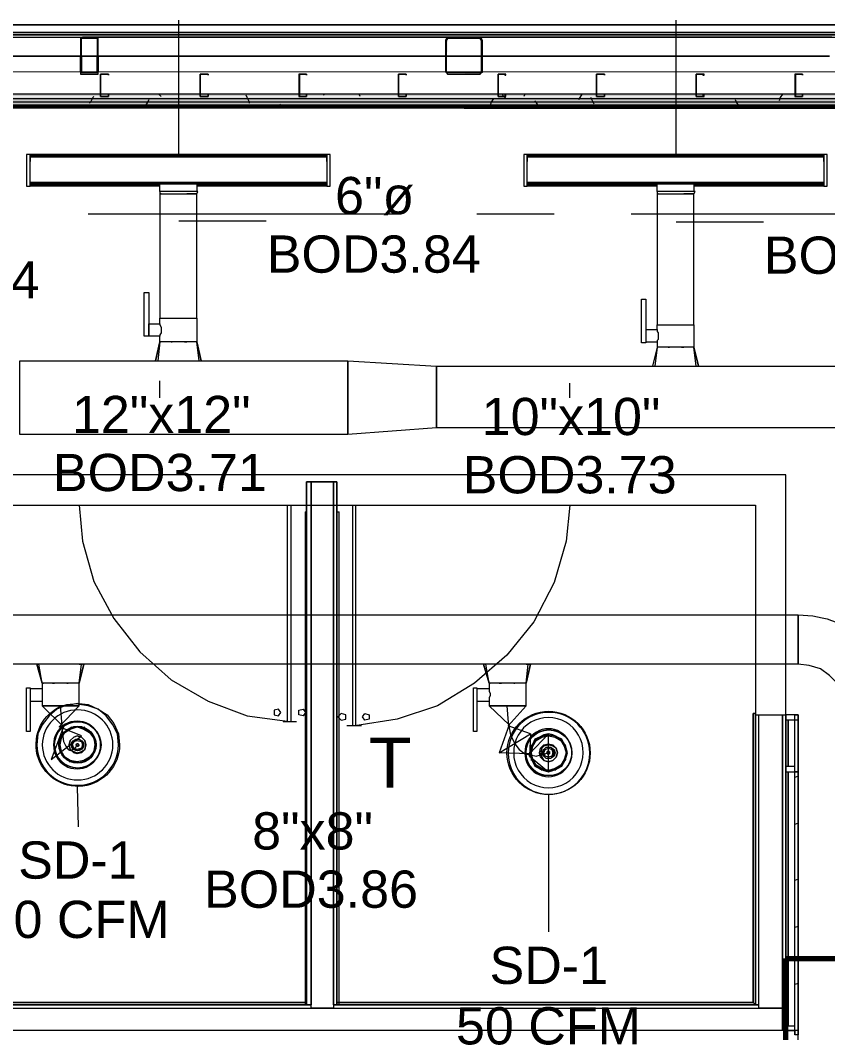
# Model space of a CAD drawing. Header units: metres. Extents: x 39 to 278, y -7 to 151.
# Drawn here: x 98.054 to 101.36, y 44.966 to 49.11 of the extents above; entities that cross this region are included whole.
import ezdxf

# ---------------------------------------------------------------- set-up
doc = ezdxf.new("R2010")
doc.units = ezdxf.units.M
doc.layers.add('HVAC - Ductos', color=5, linetype='Continuous', lineweight=50)
doc.layers.add('PDF_Geometry', color=7, linetype='Continuous', true_color=0xaaaaaa)
doc.layers.add('PDF_Solid Fills', color=7, linetype='Continuous', true_color=0xffffff)
doc.layers.add('PDF_Text', color=7, linetype='Continuous')
doc.styles.add('PDF Helvetica', font='')
doc.styles.get('PDF Helvetica').set_extended_font_data('Helvetica')

msp = doc.modelspace()

# ---------------------------------------------------------------- hatches: boundary and pattern name
at = {"layer": 'PDF_Solid Fills', "lineweight": 0, "transparency": 33554559}
h = msp.add_hatch(color=256, dxfattribs=at)
h.paths.add_polyline_path([(98.3688, 49.041), (98.3734, 49.0364), (98.3734, 49.041)])
h.paths.add_polyline_path([(98.3047, 49.0318), (98.3001, 49.0318), (98.3001, 48.8897), (98.3734, 48.8897), (98.3734, 49.0318), (98.3688, 49.0318), (98.3688, 48.8943), (98.3047, 48.8943)])
h.paths.add_polyline_path([(98.3047, 49.0364), (98.3047, 49.041), (98.3001, 49.041)])
h.paths.add_polyline_path([(98.3642, 49.0364), (98.3642, 49.041), (98.3092, 49.041)])
h = msp.add_hatch(color=256, dxfattribs=at)
h.paths.add_polyline_path([(99.8034, 48.8943), (99.9364, 48.8897), (99.9364, 48.8943)])
h.paths.add_polyline_path([(99.7989, 48.8989), (99.8034, 48.8943), (99.8034, 48.8989)])
h.paths.add_polyline_path([(99.941, 48.8989), (99.9364, 48.8989), (99.941, 48.8943)])
h.paths.add_polyline_path([(99.7943, 48.8989), (99.7989, 48.9035), (99.8034, 49.0364), (99.9364, 49.0364), (99.941, 49.0318), (99.941, 48.8989), (99.9455, 49.0364), (99.941, 49.041), (99.7989, 49.041), (99.7943, 49.0318)])
for points in [[(45.1878, 48.7981), (105.8441, 48.7981), (106.0827, 48.7935), (106.0827, 48.8073), (80.9245, 48.8118), (45.1878, 48.8118)], [(105.8441, 48.7797), (106.0811, 48.7752), (106.0827, 48.7752), (106.0827, 48.7935), (75.6353, 48.7981), (45.1878, 48.7981), (45.1878, 48.7797)], [(105.8441, 48.766), (106.0812, 48.7614), (106.0827, 48.7614), (106.0827, 48.7797), (45.1878, 48.7797), (45.1878, 48.766)]]:
    msp.add_hatch(color=256, dxfattribs=at).paths.add_polyline_path(points)

# ---------------------------------------------------------------- linework, layer by layer
at = {"layer": 'HVAC - Ductos', "lineweight": 0}
for points in [[(98.7034, 48.5597), (98.7034, 49.1097)], [(100.7384, 48.5597), (100.7384, 49.1097)], [(99.3084, 48.5368), (99.3084, 48.5597), (99.3084, 48.5551), (98.0938, 48.5551), (98.0938, 48.5597), (98.0938, 48.5368)], [(99.3084, 48.5597), (98.0938, 48.5597)], [(101.3435, 48.5368), (101.3435, 48.5597), (101.3435, 48.5551), (100.1289, 48.5551), (100.1289, 48.5597), (100.1289, 48.5368)], [(101.3435, 48.5597), (100.1289, 48.5597)], [(98.0938, 48.4864), (98.0938, 48.4955), (98.0938, 48.5047)], [(99.3084, 48.5047), (99.3084, 48.4955), (99.3084, 48.4864)], [(100.1289, 48.4864), (100.1289, 48.4955), (100.1289, 48.5047)], [(101.3435, 48.5047), (101.3435, 48.4955), (101.3435, 48.4864)], [(98.6255, 48.4314), (98.0938, 48.4314), (98.0938, 48.436), (98.0938, 48.4543), (98.0938, 48.4635)], [(98.0938, 48.4497), (98.0938, 48.4543), (98.0938, 48.4589)], [(98.6255, 48.4085), (98.6255, 48.3993), (98.6301, 48.3993), (98.6484, 48.3993), (98.6714, 48.3993), (98.7034, 48.3993), (98.731, 48.3993), (98.7538, 48.3993), (98.7722, 48.3993), (98.7768, 48.3993), (98.7814, 48.4085), (98.7722, 48.4085), (98.7584, 48.4085), (98.731, 48.4085), (98.7034, 48.4085), (98.6714, 48.4085), (98.6484, 48.4085), (98.6301, 48.4085), (98.6255, 48.4085), (98.6255, 48.4405), (98.6347, 48.4405), (98.6484, 48.4405), (98.6622, 48.4405), (98.6806, 48.4405), (98.7034, 48.4405), (98.7218, 48.4405), (98.7401, 48.4405), (98.7538, 48.4405), (98.7676, 48.4405), (98.7768, 48.4405), (98.7768, 48.4085)], [(99.3084, 48.4635), (99.3084, 48.4543), (99.3084, 48.436), (99.3084, 48.4314), (98.7768, 48.4314)], [(99.3084, 48.4589), (99.3084, 48.4543), (99.3084, 48.4497)], [(100.6606, 48.4314), (100.1289, 48.4314), (100.1289, 48.436), (100.1289, 48.4543), (100.1289, 48.4635)], [(100.1289, 48.4497), (100.1289, 48.4543), (100.1289, 48.4589)], [(100.6606, 48.4085), (100.6606, 48.3993), (100.6652, 48.3993), (100.6835, 48.3993), (100.7064, 48.3993), (100.7384, 48.3993), (100.766, 48.3993), (100.7889, 48.3993), (100.8072, 48.3993), (100.8118, 48.3993), (100.8164, 48.4085), (100.8072, 48.4085), (100.7935, 48.4085), (100.766, 48.4085), (100.7384, 48.4085), (100.7064, 48.4085), (100.6835, 48.4085), (100.6652, 48.4085), (100.6606, 48.4085), (100.6606, 48.4405), (100.6697, 48.4405), (100.6835, 48.4405), (100.6972, 48.4405), (100.7156, 48.4405), (100.7384, 48.4405), (100.7568, 48.4405), (100.7751, 48.4405), (100.7889, 48.4405), (100.8026, 48.4405), (100.8118, 48.4405), (100.8118, 48.4085)], [(101.3435, 48.4635), (101.3435, 48.4543), (101.3435, 48.436), (101.3435, 48.4314), (100.8118, 48.4314)], [(101.3435, 48.4589), (101.3435, 48.4543), (101.3435, 48.4497)], [(98.0938, 48.436), (98.6255, 48.436)], [(98.6255, 47.7943), (98.6255, 47.8172), (98.5797, 47.8172), (98.5614, 47.8172), (98.5614, 47.996), (98.5797, 47.996), (98.5797, 47.8172), (98.5797, 47.8218), (98.5797, 47.8264), (98.5797, 47.831), (98.5797, 47.8355), (98.5797, 47.8447), (98.5797, 47.8493), (98.5797, 47.8539), (98.5797, 47.8631), (98.5797, 47.8677), (98.6255, 47.8677), (98.6255, 47.8905), (98.6347, 47.8905), (98.6484, 47.8905), (98.6622, 47.8905), (98.6806, 47.8905), (98.7034, 47.8905), (98.7218, 47.8905), (98.7401, 47.8905), (98.7538, 47.8905), (98.7676, 47.8905), (98.7768, 47.8905), (98.7768, 48.3993), (98.7722, 48.3993), (98.7676, 48.3993), (98.7538, 48.3993), (98.7401, 48.3993), (98.7355, 48.3993)], [(98.6301, 48.3993), (98.6255, 48.3993), (98.6255, 47.8905), (98.6347, 47.8905), (98.6484, 47.8905), (98.6622, 47.8905), (98.6806, 47.8905), (98.7034, 47.8905), (98.7218, 47.8905), (98.7401, 47.8905), (98.7538, 47.8905), (98.7676, 47.8905), (98.7768, 47.8905), (98.7768, 47.7943), (98.7722, 47.7943), (98.7676, 47.7943), (98.7538, 47.7943), (98.7401, 47.7943), (98.7218, 47.7943), (98.7034, 47.7943), (98.6806, 47.7943), (98.6622, 47.7943), (98.6484, 47.7943), (98.6347, 47.7943), (98.6301, 47.7943), (98.6255, 47.7943), (98.6164, 47.7164)], [(98.6255, 48.4085), (98.6255, 48.4085)], [(98.6301, 48.4085), (98.6255, 48.4085)], [(98.6347, 48.3993), (98.6484, 48.3993), (98.6622, 48.3993), (98.6714, 48.3993)], [(98.676, 48.3993), (98.6806, 48.3993), (98.7034, 48.3993), (98.7218, 48.3993), (98.7264, 48.3993)], [(98.7218, 48.4085), (98.708, 48.4085)], [(98.7768, 48.4085), (98.7722, 48.4085)], [(98.7768, 48.436), (99.3084, 48.436)], [(98.7768, 48.4085), (98.7768, 48.4085)], [(100.1289, 48.436), (100.6606, 48.436)], [(100.6147, 47.8447), (100.6606, 47.8447), (100.6606, 47.8631), (100.6697, 47.8631), (100.6835, 47.8631), (100.6972, 47.8631), (100.7156, 47.8631), (100.7384, 47.8631), (100.7568, 47.8631), (100.7751, 47.8631), (100.7889, 47.8631), (100.8026, 47.8631), (100.8118, 47.8631), (100.8118, 48.3993), (100.8072, 48.3993), (100.8026, 48.3993), (100.7889, 48.3993), (100.7751, 48.3993), (100.7705, 48.3993)], [(100.6652, 48.3993), (100.6606, 48.3993), (100.6606, 47.8631), (100.6697, 47.8631), (100.6835, 47.8631), (100.6972, 47.8631), (100.7156, 47.8631), (100.7384, 47.8631), (100.7568, 47.8631), (100.7751, 47.8631), (100.7889, 47.8631), (100.8026, 47.8631), (100.8118, 47.8631), (100.8118, 47.7714), (100.8072, 47.7714), (100.8026, 47.7714), (100.7889, 47.7714), (100.7751, 47.7714), (100.7568, 47.7714), (100.7384, 47.7714), (100.7156, 47.7714), (100.6972, 47.7714), (100.6835, 47.7714), (100.6697, 47.7714), (100.6652, 47.7714), (100.6606, 47.7714), (100.6422, 47.6935)], [(100.6697, 48.3993), (100.6835, 48.3993), (100.6972, 48.3993), (100.7064, 48.3993)], [(100.711, 48.3993), (100.7156, 48.3993), (100.7384, 48.3993), (100.7568, 48.3993), (100.7614, 48.3993)], [(100.8118, 48.436), (101.3435, 48.436)], [(98.7034, 48.2893), (99.061, 48.2893)], [(100.7384, 48.2847), (101.096, 48.2847)], [(98.6255, 47.8677), (98.6255, 47.8631), (98.6301, 47.8539), (98.6301, 47.8493), (98.6301, 47.8401), (98.6301, 47.831), (98.6255, 47.8218), (98.6255, 47.8172)], [(100.6147, 47.8401), (100.6147, 47.8355), (100.6147, 47.831), (100.6147, 47.8264), (100.6147, 47.8172), (100.6147, 47.8126), (100.6147, 47.8035), (100.6147, 47.7989), (100.6147, 47.7943), (100.6606, 47.7943), (100.6606, 47.7714), (100.6514, 47.6935)], [(100.6606, 47.8447), (100.6606, 47.8401), (100.6606, 47.8355), (100.6652, 47.831), (100.6652, 47.8218), (100.6652, 47.8126), (100.6652, 47.8035), (100.6606, 47.7989), (100.6606, 47.7943)], [(98.6072, 47.7164), (98.6255, 47.7943), (98.6072, 47.7164)], [(98.6301, 47.7943), (98.6301, 47.7943)], [(98.6301, 47.7943), (98.6301, 47.7943)], [(98.7768, 47.7164), (98.786, 47.7164), (98.7906, 47.7164), (98.7951, 47.7164), (98.7768, 47.7943), (98.7951, 47.7164)], [(98.786, 47.7164), (98.7768, 47.7943)], [(100.6606, 47.7714), (100.6422, 47.6935), (100.6468, 47.6935), (100.6514, 47.6935), (100.6606, 47.6935)], [(100.6652, 47.7714), (100.6652, 47.7714)], [(100.6652, 47.7714), (100.6652, 47.7714)], [(100.8302, 47.6935), (100.8118, 47.7714), (100.8302, 47.6935)], [(100.821, 47.6935), (100.8118, 47.7714)], [(98.6072, 47.7164), (98.6118, 47.7164), (98.6164, 47.7164), (98.6255, 47.7164)], [(98.6072, 47.7164), (98.6072, 47.7164)], [(98.6301, 47.7164), (98.6484, 47.7164)], [(98.653, 47.7164), (98.6576, 47.7164), (98.6668, 47.7164), (98.6806, 47.7164), (98.6851, 47.7164), (98.6897, 47.7164), (98.7126, 47.7164), (98.7172, 47.7164), (98.7218, 47.7164), (98.7355, 47.7164), (98.7447, 47.7164), (98.7493, 47.7164), (98.7538, 47.7164), (98.7722, 47.7164)], [(98.7951, 47.7164), (98.7951, 47.7164)], [(100.6422, 47.6935), (100.6422, 47.6935)], [(100.6652, 47.6935), (100.6835, 47.6935)], [(100.688, 47.6935), (100.6926, 47.6935), (100.7018, 47.6935), (100.7156, 47.6935), (100.7202, 47.6935), (100.7248, 47.6935), (100.7476, 47.6935), (100.7522, 47.6935), (100.7568, 47.6935), (100.7705, 47.6935), (100.7797, 47.6935), (100.7843, 47.6935), (100.7889, 47.6935), (100.8072, 47.6935)], [(100.8118, 47.6935), (100.821, 47.6935), (100.8256, 47.6935), (100.8302, 47.6935)], [(100.8164, 47.6935), (100.8164, 47.6935)], [(100.8302, 47.6935), (100.8302, 47.6935)], [(98.6255, 47.5651), (98.6255, 47.6339)], [(100.303, 47.5651), (100.303, 47.6247)], [(99.2443, 46.5751), (99.2443, 45.9289)], [(98.1442, 46.4743), (98.1351, 46.4743), (98.1305, 46.4743), (98.126, 46.4743), (98.1214, 46.4743), (98.126, 46.4743)], [(98.1214, 46.4743), (98.1442, 46.3963), (98.1214, 46.4743)], [(98.1442, 46.3963), (98.1488, 46.3963), (98.1442, 46.3963), (98.1305, 46.4743)], [(98.1672, 46.4743), (98.1626, 46.4743), (98.1488, 46.4743)], [(98.2314, 46.4743), (98.2084, 46.4743), (98.2038, 46.4743), (98.1992, 46.4743), (98.1855, 46.4743), (98.1764, 46.4743), (98.1718, 46.4743)], [(98.2314, 46.4743), (98.2314, 46.4743)], [(98.2314, 46.4743), (98.2314, 46.4743)], [(98.2955, 46.3963), (98.3047, 46.4743), (98.291, 46.4743), (98.2726, 46.4743), (98.268, 46.4743), (98.2634, 46.4743), (98.2543, 46.4743), (98.2405, 46.4743), (98.236, 46.4743)], [(98.2955, 46.4743), (98.3001, 46.4743)], [(99.973, 46.4743), (99.9639, 46.4743), (99.9593, 46.4743), (99.9547, 46.4743), (99.9501, 46.4743), (99.9547, 46.4743)], [(99.9501, 46.4743), (99.973, 46.3963), (99.9501, 46.4743)], [(99.973, 46.3963), (99.9776, 46.3963), (99.973, 46.3963), (99.9593, 46.4743)], [(99.996, 46.4743), (99.9914, 46.4743), (99.9776, 46.4743)], [(100.0602, 46.4743), (100.0372, 46.4743), (100.0326, 46.4743), (100.028, 46.4743), (100.0143, 46.4743), (100.0052, 46.4743), (100.0006, 46.4743)], [(100.1197, 46.4743), (100.1014, 46.4743), (100.0968, 46.4743), (100.0922, 46.4743), (100.083, 46.4743), (100.0693, 46.4743), (100.0647, 46.4743)], [(100.1243, 46.4743), (100.1334, 46.4743), (100.138, 46.4743), (100.1426, 46.4743), (100.1243, 46.3963), (100.1426, 46.4743), (100.138, 46.4743)], [(100.1243, 46.3963), (100.1334, 46.4743)], [(98.2314, 46.2176), (98.213, 46.2176), (98.2955, 46.3047), (98.2955, 46.3963), (98.291, 46.3963), (98.2864, 46.3963), (98.2726, 46.3963), (98.2543, 46.3963), (98.236, 46.3963), (98.2176, 46.3963), (98.1992, 46.3963), (98.181, 46.3963), (98.1626, 46.3963), (98.1534, 46.3963), (98.1488, 46.3963), (98.1442, 46.3963), (98.1442, 46.3735), (98.0938, 46.3735), (98.0938, 46.3689), (98.0938, 46.3643), (98.0938, 46.3551), (98.0938, 46.3505), (98.0938, 46.3413), (98.0938, 46.3368), (98.0938, 46.3322), (98.0938, 46.3276)], [(98.1442, 46.3735), (98.1442, 46.3689), (98.1442, 46.3643), (98.1442, 46.3551), (98.1442, 46.3459), (98.1442, 46.3368), (98.1442, 46.3322), (98.1442, 46.3276), (98.1442, 46.3231)], [(100.0556, 46.2268), (100.051, 46.2222), (100.1243, 46.3047), (100.1243, 46.3963), (100.1197, 46.3963), (100.1152, 46.3963), (100.1014, 46.3963), (100.0876, 46.3963), (100.0693, 46.3963), (100.0464, 46.3963), (100.028, 46.3963), (100.0097, 46.3963), (99.996, 46.3963), (99.9822, 46.3963), (99.9776, 46.3963), (99.973, 46.3963), (99.973, 46.3735), (99.9226, 46.3735), (99.9226, 46.3689), (99.9226, 46.3643), (99.9226, 46.3551), (99.9226, 46.3505), (99.9226, 46.3413), (99.9226, 46.3368), (99.9226, 46.3322), (99.9226, 46.3276)], [(99.973, 46.3735), (99.973, 46.3689), (99.973, 46.3643), (99.9776, 46.3551), (99.9776, 46.3459), (99.973, 46.3368), (99.973, 46.3322), (99.973, 46.3276), (99.973, 46.3231)], [(98.0938, 46.3231), (98.1442, 46.3231), (98.1442, 46.3047), (98.2955, 46.3047), (98.1442, 46.3047), (98.2314, 46.2176), (98.181, 46.0847), (98.3047, 46.1809), (98.213, 46.2176)], [(99.9226, 46.3231), (99.973, 46.3231), (99.973, 46.3047), (100.1243, 46.3047), (99.973, 46.3047), (100.0556, 46.2268), (100.0143, 46.1122), (100.1426, 46.1901), (100.051, 46.2222)], [(98.2176, 46.3047), (98.2222, 46.2405), (98.2268, 46.1901), (98.2314, 46.1581), (98.2405, 46.1397), (98.2497, 46.1259), (98.2588, 46.1213), (98.268, 46.1259), (98.2772, 46.1305), (98.2818, 46.1351), (98.2864, 46.1443)], [(98.2268, 46.3047), (98.2451, 46.3093), (98.2864, 46.3139), (98.2451, 46.3047), (98.236, 46.3047)], [(98.2955, 46.3093), (98.2864, 46.3139), (98.2955, 46.3139)], [(100.0464, 46.3047), (100.051, 46.2359), (100.0602, 46.1855), (100.0784, 46.1489), (100.0968, 46.1259), (100.1197, 46.1076), (100.1426, 46.1031), (100.1656, 46.0985), (100.1839, 46.1031), (100.2022, 46.1076), (100.2114, 46.1122), (100.216, 46.1122)], [(98.2222, 46.1763), (98.236, 46.1947), (98.2588, 46.2131)], [(98.2543, 46.2131), (98.2588, 46.2131), (98.2634, 46.2176)], [(98.2634, 46.2131), (98.2864, 46.2176)], [(98.291, 46.2176), (98.3138, 46.2131)], [(98.3138, 46.2176), (98.3184, 46.2131), (98.3414, 46.1947), (98.3551, 46.1763), (98.3597, 46.1718)], [(98.2176, 46.1213), (98.213, 46.1443), (98.2176, 46.1718), (98.2176, 46.1763)], [(98.3551, 46.1718), (98.3597, 46.1443), (98.3551, 46.1213)], [(100.138, 46.0985), (100.216, 46.0343), (100.216, 46.1901), (100.138, 46.1076), (100.0143, 46.1122), (100.1426, 46.1901), (100.138, 46.0985), (100.138, 46.1076)], [(100.1518, 46.1443), (100.1656, 46.1626), (100.1839, 46.1763)], [(100.1884, 46.1809), (100.1884, 46.1809)], [(100.193, 46.1809), (100.216, 46.1855), (100.2434, 46.1809), (100.248, 46.1809)], [(100.248, 46.1763), (100.2664, 46.1626), (100.2847, 46.1443), (100.2847, 46.1397), (100.2893, 46.1397)], [(98.2176, 46.1122), (98.2176, 46.1168)], [(98.2864, 46.1443), (98.2864, 46.1443)], [(98.3597, 46.1168), (98.3551, 46.1122), (98.3414, 46.0939), (98.3184, 46.0801)], [(100.1472, 46.0801), (100.1472, 46.0847), (100.1426, 46.1122), (100.1472, 46.1351)], [(100.1472, 46.1397), (100.1472, 46.1443)], [(100.2847, 46.1351), (100.2893, 46.1122), (100.2847, 46.0847)], [(98.2588, 46.0801), (98.236, 46.0939), (98.2222, 46.1122)], [(98.2864, 46.0709), (98.2634, 46.0755), (98.2588, 46.0755), (98.2543, 46.0755)], [(98.3184, 46.0755), (98.3138, 46.0755), (98.291, 46.0709)], [(100.1656, 46.0618), (100.1518, 46.0801)], [(100.2893, 46.0847), (100.2847, 46.0847), (100.2847, 46.0801), (100.2664, 46.0618)], [(100.1884, 46.0389), (100.1884, 46.0435), (100.1839, 46.0435), (100.1656, 46.0572)], [(100.2434, 46.0435), (100.216, 46.0389), (100.193, 46.0435)], [(100.2664, 46.0572), (100.248, 46.0435), (100.2434, 46.0435), (100.2434, 46.0389)], [(98.2864, 45.9747), (98.291, 45.8097)], [(100.216, 45.9426), (100.216, 45.3789)]]:
    msp.add_lwpolyline(points, dxfattribs=at)
for points in [[(98.0801, 48.5597), (98.0801, 48.4314), (98.0938, 48.4314), (98.0938, 48.5597)], [(99.3084, 48.4451), (98.0938, 48.4451), (98.0938, 48.5505), (99.3084, 48.5505), (99.3084, 48.4451), (99.3084, 48.4405), (98.0938, 48.4405), (98.0938, 48.4451)], [(98.0938, 48.5414), (98.0938, 48.5368), (98.0938, 48.5323), (98.0938, 48.5368)], [(99.3222, 48.5597), (99.3084, 48.5597), (99.3084, 48.4314), (99.3222, 48.4314)], [(99.3084, 48.5323), (99.3084, 48.5368), (99.3084, 48.5414), (99.3084, 48.5368)], [(100.1152, 48.5597), (100.1152, 48.4314), (100.1289, 48.4314), (100.1289, 48.5597)], [(101.3435, 48.4451), (100.1289, 48.4451), (100.1289, 48.5505), (101.3435, 48.5505), (101.3435, 48.4451), (101.3435, 48.4405), (100.1289, 48.4405), (100.1289, 48.4451)], [(100.1289, 48.5414), (100.1289, 48.5368), (100.1289, 48.5323), (100.1289, 48.5368)], [(101.3572, 48.5597), (101.3435, 48.5597), (101.3435, 48.4314), (101.3572, 48.4314)], [(101.3435, 48.5323), (101.3435, 48.5368), (101.3435, 48.5414), (101.3435, 48.5368)], [(100.5964, 47.9685), (100.6147, 47.9685), (100.6147, 47.7897), (100.5964, 47.7897)], [(98.676, 47.7943), (98.6714, 47.7943)], [(98.7355, 47.7943), (98.731, 47.7943), (98.7264, 47.7943), (98.731, 47.7943)], [(100.711, 47.7714), (100.7064, 47.7714)], [(100.7705, 47.7714), (100.766, 47.7714), (100.7614, 47.7714), (100.766, 47.7714)], [(98.0526, 47.7164), (99.3955, 47.7164), (99.3955, 47.4139), (98.0526, 47.4139)], [(99.3955, 47.7164), (99.7576, 47.6935), (99.7576, 47.4414), (99.3955, 47.4139)], [(99.7576, 47.6935), (102.2143, 47.6935), (102.2143, 47.4414), (99.7576, 47.4414)], [(101.238, 46.4743), (97.9242, 46.4743), (97.9242, 46.6759), (101.238, 46.6759)], [(98.3138, 46.4743), (98.2955, 46.3963), (98.3138, 46.4743), (98.3092, 46.4743)], [(98.0938, 46.1993), (98.0801, 46.1993), (98.0801, 46.3781), (98.0938, 46.3781)], [(98.1855, 46.3963), (98.1901, 46.3963), (98.1947, 46.3963), (98.1901, 46.3963)], [(98.2451, 46.3963), (98.2497, 46.3963)], [(99.9226, 46.1993), (99.9089, 46.1993), (99.9089, 46.3781), (99.9226, 46.3781)], [(100.0143, 46.3963), (100.0189, 46.3963), (100.0234, 46.3963), (100.0189, 46.3963)], [(100.0739, 46.3963), (100.0784, 46.3963)], [(98.1442, 46.3047), (98.1534, 46.3047), (98.1626, 46.3047), (98.181, 46.3047), (98.1992, 46.3047), (98.2176, 46.3047), (98.236, 46.3047), (98.2543, 46.3047), (98.2726, 46.3047), (98.2864, 46.3047), (98.291, 46.3047), (98.2955, 46.3047), (98.291, 46.3047), (98.2864, 46.3047), (98.2726, 46.3047), (98.2543, 46.3047), (98.236, 46.3047), (98.2176, 46.3047), (98.1992, 46.3047), (98.181, 46.3047), (98.1626, 46.3047), (98.1534, 46.3047)], [(99.973, 46.3047), (99.9822, 46.3047), (99.996, 46.3047), (100.0097, 46.3047), (100.028, 46.3047), (100.0464, 46.3047), (100.0693, 46.3047), (100.0876, 46.3047), (100.1014, 46.3047), (100.1152, 46.3047), (100.1197, 46.3047), (100.1243, 46.3047), (100.1197, 46.3047), (100.1152, 46.3047), (100.1014, 46.3047), (100.0876, 46.3047), (100.0693, 46.3047), (100.0464, 46.3047), (100.028, 46.3047), (100.0097, 46.3047), (99.996, 46.3047), (99.9822, 46.3047)], [(98.3597, 46.1443), (98.3551, 46.1168), (98.3368, 46.0939), (98.3138, 46.0801), (98.2864, 46.0755), (98.2588, 46.0801), (98.236, 46.0939), (98.2222, 46.1168), (98.2176, 46.1443), (98.2222, 46.1718), (98.236, 46.1947), (98.2588, 46.2085), (98.2864, 46.2176), (98.3138, 46.2085), (98.3368, 46.1947), (98.3551, 46.1718)], [(98.323, 46.1443), (98.3184, 46.1626), (98.3047, 46.1763), (98.2864, 46.1809), (98.2726, 46.1763), (98.2588, 46.1626), (98.2543, 46.1443), (98.2588, 46.1626), (98.2726, 46.1763), (98.2864, 46.1809), (98.3047, 46.1763), (98.3184, 46.1626)], [(98.3138, 46.1443), (98.3092, 46.1305), (98.2955, 46.1213), (98.2818, 46.1213), (98.268, 46.1305), (98.2634, 46.1443), (98.268, 46.1581), (98.2818, 46.1672), (98.2955, 46.1672), (98.3092, 46.1581)], [(98.3092, 46.1443), (98.3047, 46.1305), (98.2864, 46.1259), (98.2726, 46.1305), (98.268, 46.1443), (98.2726, 46.1581), (98.2864, 46.1626), (98.3047, 46.1581)], [(100.138, 46.1122), (100.1426, 46.0939), (100.1518, 46.0755), (100.161, 46.0572), (100.1793, 46.0481), (100.1976, 46.0389), (100.216, 46.0343), (100.2343, 46.0389), (100.2526, 46.0481), (100.271, 46.0572), (100.2802, 46.0755), (100.2893, 46.0939), (100.2939, 46.1122), (100.2893, 46.1305), (100.2802, 46.1489), (100.271, 46.1672), (100.2526, 46.1763), (100.2343, 46.1855), (100.216, 46.1901), (100.1976, 46.1855), (100.1793, 46.1763), (100.161, 46.1672), (100.1518, 46.1489), (100.1426, 46.1305)], [(100.2893, 46.1122), (100.2802, 46.0847), (100.2664, 46.0618), (100.2434, 46.0481), (100.216, 46.0389), (100.1884, 46.0481), (100.1656, 46.0618), (100.1518, 46.0847), (100.1472, 46.1122), (100.1518, 46.1397), (100.1656, 46.1626), (100.1884, 46.1763), (100.216, 46.1809), (100.2434, 46.1763), (100.2664, 46.1626), (100.2802, 46.1397)], [(98.2543, 46.1443), (98.2588, 46.1259), (98.2726, 46.1168), (98.2864, 46.1122), (98.3047, 46.1168), (98.3184, 46.1259), (98.323, 46.1443), (98.3184, 46.1259), (98.3047, 46.1122), (98.2864, 46.1076), (98.2726, 46.1122), (98.2588, 46.1259)], [(98.2955, 46.1443), (98.291, 46.1489), (98.2864, 46.1489), (98.2818, 46.1443), (98.2864, 46.1489), (98.291, 46.1489)], [(98.2818, 46.1443), (98.2864, 46.1397), (98.291, 46.1397), (98.2955, 46.1443), (98.291, 46.1397), (98.2864, 46.1397)], [(100.2526, 46.1122), (100.248, 46.1305), (100.2343, 46.1397), (100.216, 46.1443), (100.1976, 46.1397), (100.1884, 46.1305), (100.1839, 46.1122), (100.1884, 46.0939), (100.1976, 46.0801), (100.216, 46.0755), (100.2343, 46.0801), (100.248, 46.0939), (100.2526, 46.1122), (100.248, 46.0939), (100.2343, 46.0801), (100.216, 46.0755), (100.1976, 46.0801), (100.1839, 46.0939), (100.1793, 46.1122), (100.1839, 46.1305), (100.1976, 46.1443), (100.216, 46.1489), (100.2343, 46.1443), (100.248, 46.1305)], [(100.2434, 46.1122), (100.2389, 46.0985), (100.2251, 46.0893), (100.2068, 46.0893), (100.1976, 46.0985), (100.1884, 46.1122), (100.1976, 46.1259), (100.2068, 46.1351), (100.2251, 46.1351), (100.2389, 46.1259)], [(100.2389, 46.1122), (100.2343, 46.0985), (100.2251, 46.0893), (100.2068, 46.0893), (100.1976, 46.0985), (100.193, 46.1122), (100.1976, 46.1259), (100.2068, 46.1351), (100.2251, 46.1351), (100.2343, 46.1259)], [(100.2343, 46.1122), (100.2297, 46.0985), (100.216, 46.0939), (100.2022, 46.0985), (100.1976, 46.1122), (100.2022, 46.1259), (100.216, 46.1305), (100.2297, 46.1259)], [(100.2205, 46.1122), (100.2205, 46.1168), (100.2114, 46.1168), (100.2114, 46.1122), (100.2114, 46.1168), (100.2205, 46.1168)], [(100.2114, 46.1122), (100.2114, 46.1076), (100.2205, 46.1076), (100.2205, 46.1122), (100.2205, 46.1076), (100.2114, 46.1076)]]:
    msp.add_lwpolyline(points, close=True, dxfattribs=at)
for points in [[(101.646, 46.2726), (101.4443, 46.2726), (101.4397, 46.3185), (101.4214, 46.3597), (101.3985, 46.3963), (101.3664, 46.4285), (101.3297, 46.4559), (101.2839, 46.4697), (101.238, 46.4743), (101.238, 46.6759, -0.418963)], [(98.1442, 46.1443, 0.9946), (98.433, 46.1443, 0.994144)], [(98.1901, 46.1443, 1.018221), (98.3826, 46.1443, 1.010303)], [(100.051, 46.1122, 1.013409), (100.3856, 46.1122, 0.986375)], [(100.0739, 46.1122, 1.008127), (100.358, 46.1122, 1.013332)], [(100.1197, 46.1122, 1.017908), (100.3122, 46.1122, 1.018605)]]:
    msp.add_lwpolyline(points, format="xyb", close=True, dxfattribs=at)
for points in [[(98.2955, 46.3139), (98.3322, 46.3093), (98.3734, 46.2909), (98.4101, 46.268), (98.4376, 46.2313), (98.456, 46.1901), (98.4605, 46.1443, -1.881564), (98.2268, 46.3047)], [(98.236, 46.3047), (98.2038, 46.2909), (98.1718, 46.2635), (98.1442, 46.2268), (98.126, 46.1901), (98.1214, 46.1443, 0.986375), (98.456, 46.1443), (98.4514, 46.1901), (98.433, 46.2268), (98.4055, 46.2635), (98.3734, 46.2909), (98.3322, 46.3047), (98.2955, 46.3093)]]:
    msp.add_lwpolyline(points, format="xyb", dxfattribs=at)
for centre, radius in [((100.2167, 46.1114), 0.1703), ((98.2876, 46.1443), 0.095), ((98.2876, 46.1443), 0.095), ((98.2897, 46.1443), 0.095), ((98.286, 46.1447), 0.0738), ((98.2887, 46.1449), 0.0756), ((100.2172, 46.1122), 0.095), ((100.2172, 46.1122), 0.095), ((100.2178, 46.1122), 0.0935), ((100.2164, 46.1118), 0.0738)]:
    msp.add_circle(centre, radius, dxfattribs=at)
msp.add_ellipse((98.2886, 46.1443), major_axis=(-0.0252, 0.0003), ratio=0.943631, start_param=3.154519, end_param=9.437704, dxfattribs=at)
at = {"layer": 'PDF_Geometry', "lineweight": 0}
for points in [[(98.3368, 49.0914), (96.8014, 49.0914)], [(98.3368, 49.0593), (96.8014, 49.0593)], [(99.8676, 49.0914), (98.3368, 49.0914)], [(99.8676, 49.0593), (98.3368, 49.0593)], [(101.403, 49.0914), (99.8676, 49.0914)], [(101.403, 49.0593), (99.8676, 49.0593)], [(98.3368, 49.0501), (96.8014, 49.0501)], [(98.3734, 49.0318), (98.3734, 49.0364), (98.3642, 49.041), (98.3092, 49.041), (98.3001, 49.0364), (98.3001, 49.0318), (98.3001, 48.8989), (98.3001, 48.8897), (98.3092, 48.8897), (98.3642, 48.8897), (98.3734, 48.8897), (98.3734, 48.8989)], [(98.3092, 49.0364), (98.3642, 49.0364), (98.3688, 49.0364), (98.3688, 49.0318), (98.3688, 48.8989), (98.3688, 48.8943), (98.3642, 48.8943), (98.3092, 48.8943), (98.3047, 48.8943), (98.3047, 48.8989), (98.3047, 49.0318), (98.3047, 49.0364)], [(99.8676, 49.0501), (98.3368, 49.0501)], [(99.8034, 48.8897), (99.9364, 48.8897), (99.941, 48.8943), (99.9455, 48.8989), (99.9455, 49.0272), (99.941, 49.0364), (99.9364, 49.041), (99.8034, 49.041), (99.7989, 49.0364), (99.7943, 49.0272), (99.7943, 48.8989), (99.7989, 48.8943)], [(99.941, 48.8989), (99.9364, 48.8943), (99.8034, 48.8943), (99.7989, 48.8989), (99.7989, 49.0272), (99.8034, 49.0318), (99.8034, 49.0364), (99.9364, 49.0364), (99.9364, 49.0318), (99.941, 49.0272)], [(101.403, 49.0501), (99.8676, 49.0501)], [(96.8426, 48.9631), (98.3001, 48.9631)], [(98.3368, 48.9631), (98.3688, 48.9631), (98.3368, 48.9631), (98.3047, 48.9631)], [(98.3734, 48.9631), (99.7943, 48.9631)], [(99.8676, 48.9631), (99.941, 48.9631), (99.8676, 48.9631), (99.7989, 48.9631)], [(99.9455, 48.9631), (101.3664, 48.9631)], [(98.4147, 48.8897), (98.3872, 48.8897), (98.3826, 48.8897), (98.3826, 48.7981), (98.3872, 48.7981), (98.4147, 48.7981), (98.4147, 48.8073), (98.4147, 48.7981), (98.3872, 48.7981), (98.3826, 48.7981), (98.3826, 48.8897), (98.3872, 48.8897), (98.4147, 48.8897), (98.4147, 48.8851)], [(98.8226, 48.8897), (98.7906, 48.8897), (98.7906, 48.7981), (98.8226, 48.7981), (98.8226, 48.8073), (98.8226, 48.7981), (98.7906, 48.7981), (98.7906, 48.8897), (98.8226, 48.8897), (98.8226, 48.8851)], [(99.226, 48.8897), (99.1984, 48.8897), (99.1938, 48.8897), (99.1938, 48.7981), (99.1984, 48.7981), (99.226, 48.7981), (99.226, 48.8073), (99.226, 48.7981), (99.1984, 48.7981), (99.1984, 48.8897), (99.226, 48.8897), (99.226, 48.8851)], [(99.6338, 48.8897), (99.6018, 48.8897), (99.6018, 48.7981), (99.6338, 48.7981), (99.6338, 48.8073), (99.6338, 48.7981), (99.6018, 48.7981), (99.6018, 48.8897), (99.6338, 48.8897), (99.6338, 48.8851)], [(100.0418, 48.8897), (100.0097, 48.8897), (100.0097, 48.7981), (100.0418, 48.7981), (100.0418, 48.8073), (100.0372, 48.8073), (100.0372, 48.7981), (100.0097, 48.7981), (100.0097, 48.8897), (100.0372, 48.8897), (100.0372, 48.8851), (100.0418, 48.8851)], [(100.4452, 48.8897), (100.4176, 48.8897), (100.413, 48.8897), (100.413, 48.7981), (100.4176, 48.7981), (100.4452, 48.7981), (100.4452, 48.8073), (100.4452, 48.7981), (100.4176, 48.7981), (100.413, 48.7981), (100.413, 48.8897), (100.4176, 48.8897), (100.4452, 48.8897), (100.4452, 48.8851)], [(100.853, 48.8897), (100.821, 48.8897), (100.821, 48.7981), (100.853, 48.7981), (100.853, 48.8073), (100.8485, 48.8073), (100.8485, 48.7981), (100.821, 48.7981), (100.821, 48.8897), (100.8485, 48.8897), (100.8485, 48.8851), (100.853, 48.8851)], [(101.2564, 48.8897), (101.2289, 48.8897), (101.2243, 48.8897), (101.2243, 48.7981), (101.2289, 48.7981), (101.2564, 48.7981), (101.2564, 48.8073), (101.2564, 48.7981), (101.2289, 48.7981), (101.2289, 48.8897), (101.2564, 48.8897), (101.2564, 48.8851)], [(95.3713, 48.7614), (104.3682, 48.7568), (95.3713, 48.7568), (104.3682, 48.7568)], [(95.3713, 48.7522), (104.3682, 48.7522), (95.3713, 48.7522), (104.3682, 48.7476)], [(99.1801, 45.0809), (97.5164, 45.0809), (97.498, 45.0809), (99.2443, 45.0809), (99.226, 45.0809), (99.226, 47.2214), (99.2443, 47.2214), (99.2443, 45.0809), (99.226, 45.0809), (97.5164, 45.0809)], [(99.2443, 45.0672), (99.2443, 47.2214), (99.336, 47.2214), (99.336, 45.0672)], [(99.2214, 47.0976), (99.2214, 45.0809), (99.2214, 47.0976), (99.226, 47.0976), (99.226, 45.0809), (99.226, 47.0976)], [(99.1205, 46.2772), (99.1114, 46.2909), (99.093, 46.2863), (99.093, 46.268), (99.1114, 46.2635)], [(99.2214, 46.2772), (99.2122, 46.2635), (99.1938, 46.268), (99.1938, 46.2863), (99.2122, 46.2909)], [(99.3543, 46.2589), (99.368, 46.2451), (99.3864, 46.2497), (99.3864, 46.268), (99.368, 46.2726)], [(99.4552, 46.2589), (99.4643, 46.2726), (99.4826, 46.268), (99.4826, 46.2497), (99.4643, 46.2451)], [(101.0639, 46.268), (101.0639, 45.0809)], [(101.0776, 45.0672), (101.0776, 46.268), (101.1739, 46.268), (101.1739, 45.0672)], [(101.1968, 46.0572), (101.1968, 46.2451)], [(101.1968, 44.9939), (101.1968, 46.0343)], [(101.238, 44.9572), (101.238, 46.0343)], [(99.2443, 45.0672), (99.2443, 45.0809), (97.498, 45.0809), (97.498, 45.0672)], [(99.336, 45.0809), (99.336, 45.0672), (101.0776, 45.0672), (101.0776, 45.0809)]]:
    msp.add_lwpolyline(points, close=True, dxfattribs=at)
for points in [[(96.7738, 49.041), (95.3347, 49.041), (96.8014, 49.041), (98.3368, 49.041), (99.8034, 49.041), (98.3642, 49.041)], [(96.8334, 49.041), (98.3092, 49.041)], [(101.3756, 49.041), (99.9364, 49.041), (101.403, 49.041), (102.9342, 49.041), (104.4053, 49.041), (102.9659, 49.041)], [(98.3001, 48.8989), (98.3001, 48.9631)], [(98.3047, 48.9631), (98.3047, 48.8989)], [(98.3688, 48.8989), (98.3688, 48.9631)], [(98.3734, 48.9631), (98.3734, 48.8989)], [(99.7943, 48.9631), (99.7943, 48.8989)], [(99.9455, 48.8989), (99.9455, 48.9631)], [(45.1878, 48.9035), (106.0827, 48.8989)], [(45.1878, 48.7981), (106.0827, 48.7889)], [(45.1878, 48.7797), (106.0827, 48.7751)], [(99.1938, 48.8073), (98.7906, 48.8073), (98.3826, 48.8073), (97.9793, 48.8073), (97.5714, 48.8073), (97.168, 48.8073), (96.7601, 48.8073), (96.3568, 48.8073)], [(101.2243, 48.8073), (100.821, 48.8073), (100.413, 48.8073), (100.0097, 48.8073), (99.6018, 48.8073), (99.1984, 48.8073)], [(104.0659, 48.8073), (103.6623, 48.8073), (103.2547, 48.8073), (102.8512, 48.8073), (102.4435, 48.8073), (102.0402, 48.8073), (101.6322, 48.8073), (101.2289, 48.8073)], [(106.0827, 48.7614), (45.1878, 48.766)], [(99.6018, 48.3168), (98.3322, 48.3168)], [(100.2389, 48.3168), (99.9226, 48.3168)], [(101.8248, 48.3168), (100.5552, 48.3168)], [(101.1876, 44.9572), (101.1876, 44.9755), (101.2243, 44.9755), (101.2243, 44.9939), (101.1876, 44.9939), (101.1876, 46.0343), (101.1876, 46.0572), (101.1876, 46.2451), (101.1876, 46.268), (101.1876, 47.1251), (101.1876, 47.2489), (97.5118, 47.2489), (97.388, 47.2489), (97.388, 46.268), (97.388, 45.0809), (97.388, 44.9572)], [(99.336, 45.0809), (99.336, 47.2214), (99.3497, 47.2214), (99.3497, 45.0809), (99.3497, 47.2214), (99.226, 47.2214), (99.226, 45.0809), (97.5164, 45.0809)], [(99.226, 47.2214), (99.226, 45.0809), (99.226, 47.2214)], [(99.3497, 47.2214), (99.3497, 47.2214)], [(99.3497, 45.0809), (99.3497, 47.2214), (99.3497, 45.0809)], [(97.5118, 47.1251), (101.0639, 47.1251), (101.0639, 46.268), (101.0639, 45.0809), (101.0639, 46.268), (101.0639, 45.0809), (101.0547, 45.0901), (101.0547, 46.2726), (101.0639, 46.2726), (101.0547, 46.2726), (101.0547, 45.0901), (99.3497, 45.0901), (101.0547, 45.0901), (101.0639, 45.0809)], [(98.2955, 47.1251), (98.3092, 46.9785), (98.3551, 46.8135), (98.4376, 46.6622), (98.543, 46.5247), (98.6714, 46.4101), (98.8226, 46.3231), (98.983, 46.2635), (99.1572, 46.2405)], [(99.148, 46.2405), (99.148, 47.1251)], [(99.1618, 47.1251), (99.1618, 46.2405)], [(99.4138, 47.1251), (99.4138, 46.2222)], [(100.303, 47.1251), (100.2893, 46.9785), (100.2389, 46.8089), (100.1564, 46.6485), (100.0464, 46.5109), (99.9134, 46.3963), (99.7622, 46.3047), (99.5972, 46.2497), (99.423, 46.2222)], [(99.4276, 46.2222), (99.4276, 47.1251)], [(99.3497, 47.0976), (99.3588, 47.0976)], [(99.3497, 47.0976), (99.3497, 45.0809)], [(99.3497, 47.0976), (99.3588, 47.0976)], [(99.3497, 47.0976), (99.3497, 45.0809)], [(99.3588, 45.0809), (99.3588, 47.0976)], [(99.3588, 45.0809), (99.3588, 47.0976)], [(101.1876, 44.9572), (101.1876, 44.9755), (97.3926, 44.9755), (97.4064, 44.9755), (97.4064, 46.268), (97.3926, 46.268), (97.3926, 44.9755), (97.3926, 44.9572)], [(101.238, 46.2451), (101.2243, 46.2451), (101.1876, 46.2451), (101.1876, 46.0572), (101.2243, 46.0572), (101.2243, 46.2451), (101.2243, 46.268), (101.1876, 46.268), (101.1876, 44.9755), (101.1739, 44.9755), (97.4064, 44.9755), (97.4064, 45.0672), (97.4064, 46.268), (97.498, 46.268), (97.498, 45.0672), (97.4064, 45.0672), (101.1739, 45.0672), (101.1739, 44.9755), (101.1739, 46.268), (101.1876, 46.268), (101.1876, 45.0809), (101.1876, 44.9572)], [(99.1297, 46.2405), (99.1847, 46.2405)], [(101.0639, 46.268), (101.0639, 46.268)], [(101.0639, 46.268), (101.0639, 46.268)], [(101.0639, 46.268), (101.0776, 46.268)], [(101.0639, 45.0809), (101.0776, 45.0809), (101.0776, 46.268)], [(101.0639, 46.268), (101.0639, 45.0809)], [(101.1876, 44.9572), (101.1876, 46.268), (101.1876, 44.9572)], [(101.2243, 44.9939), (101.2243, 46.0343), (101.2243, 46.268), (101.238, 46.268), (101.238, 46.0343), (101.238, 46.268), (101.2243, 46.268)], [(99.4506, 46.2222), (99.391, 46.2222)], [(101.238, 44.9755), (101.2243, 44.9755), (101.1876, 44.9755), (101.1876, 44.9939), (101.1876, 46.0343), (101.2243, 46.0343), (101.2243, 46.0572)], [(101.238, 41.7855), (101.2243, 41.7855), (101.2243, 42.8443), (101.238, 42.8443), (101.2243, 42.8443), (101.2243, 43.8984), (101.238, 43.8984), (101.238, 44.9572), (101.2243, 44.9572), (101.2243, 46.0343), (101.238, 46.0343), (101.2243, 46.0343)], [(101.238, 46.0159), (101.2243, 46.0113)], [(101.238, 45.8235), (101.2243, 45.8189)], [(101.238, 45.5943), (101.2243, 45.5897)], [(101.238, 45.4018), (101.2243, 45.3972)], [(101.238, 45.168), (101.2243, 45.1635)], [(97.5209, 45.0901), (99.226, 45.0901), (97.5209, 45.0901)], [(99.226, 45.0809), (99.226, 45.0809)], [(99.2443, 45.0809), (99.2443, 45.0809)], [(99.336, 45.0809), (99.3497, 45.0809)], [(99.336, 45.0809), (99.3497, 45.0809), (101.0639, 45.0809), (101.0776, 45.0809)], [(99.336, 45.0809), (99.336, 45.0809)], [(99.336, 45.0809), (101.0776, 45.0809)], [(99.3497, 45.0809), (101.0639, 45.0809)], [(99.4184, 45.0809), (101.0639, 45.0809)], [(99.4184, 45.0809), (101.0639, 45.0809)], [(101.0776, 45.0809), (101.0776, 45.0809)], [(101.2243, 44.9755), (101.2243, 44.9572)]]:
    msp.add_lwpolyline(points, dxfattribs=at)
at = {"layer": 'PDF_Geometry', "color": 254, "lineweight": 0, "true_color": 0xd2d2d2}
for points in [[(99.6018, 48.8851), (99.6018, 48.8851)], [(99.6064, 48.8897), (99.6064, 48.8897)], [(100.413, 48.8118), (100.413, 48.8164)], [(98.3872, 48.7981), (98.3872, 48.7981)], [(100.0189, 48.7981), (100.0189, 48.7981)]]:
    msp.add_lwpolyline(points, dxfattribs=at)
at = {"layer": 'PDF_Geometry', "color": 254, "lineweight": 0, "true_color": 0xeaeaea}
for points in [[(98.3551, 48.7981), (98.3505, 48.7935), (98.3414, 48.7751), (98.3368, 48.7706)], [(98.5797, 48.7843), (98.5751, 48.7751), (98.566, 48.7614)], [(98.6301, 48.7981), (98.621, 48.8073)], [(98.9922, 48.7706), (98.9922, 48.7751), (98.983, 48.7935), (98.9784, 48.8027)], [(99.2993, 48.8073), (99.2947, 48.8027)], [(99.446, 48.7981), (99.4414, 48.8073)], [(99.9914, 48.7889), (99.9822, 48.7751), (99.9776, 48.7614)], [(100.0326, 48.7981), (100.028, 48.8073)], [(100.0418, 48.7889), (100.0372, 48.7935), (100.0372, 48.7981)], [(100.1197, 48.8073), (100.1152, 48.7981)], [(100.1747, 48.7614), (100.1656, 48.7751), (100.161, 48.7797)], [(100.3534, 48.8073), (100.3443, 48.7935), (100.3397, 48.7843)], [(100.4039, 48.766), (100.3993, 48.7751), (100.3902, 48.7935)], [(100.3902, 48.7935), (100.3902, 48.7935)], [(100.9952, 48.7614), (100.986, 48.7751), (100.9814, 48.7843)], [(101.1739, 48.8073), (101.1647, 48.7935), (101.1602, 48.7797)], [(99.1205, 48.7614), (99.116, 48.766)]]:
    msp.add_lwpolyline(points, dxfattribs=at)
at = {"layer": 'PDF_Geometry', "color": 232, "lineweight": 70, "true_color": 0xe91e64}
msp.add_lwpolyline([(101.1882, 45.2708), (101.8773, 45.2708), (101.8773, 43.7823), (101.1882, 43.7823)], close=True, dxfattribs=at)

# ---------------------------------------------------------------- texts
at = {"layer": 'PDF_Text', "lineweight": 0, "attachment_point": 4, "style": 'PDF Helvetica'}
for s, insert, char_height in [('6"ø', (99.3425, 48.3901), 0.15247), ('BOD3.84', (99.0629, 48.1518), 0.15247), ('BOD3.79', (101.098, 48.1472), 0.15247), ('BOD3.84', (97.257, 48.0464), 0.15247), ('12"x12"', (98.2654, 47.4963), 0.15247), ('10"x10"', (99.9429, 47.4872), 0.15247), ('BOD3.71', (98.1875, 47.258), 0.15247), ('BOD3.73', (99.865, 47.2488), 0.15247), ('T', (99.48, 46.0718), 0.2055), ('8"x8"', (99.0033, 45.7913), 0.15247), ('SD-1', (98.0454, 45.6721), 0.15247), ('BOD3.86', (98.8062, 45.5529), 0.15247), ('50 CFM', (97.9079, 45.4292), 0.15247), ('SD-1', (99.975, 45.2412), 0.15247), ('50 CFM', (99.8375, 44.9937), 0.15247)]:
    msp.add_mtext(s, dxfattribs=dict(at, insert=insert, char_height=char_height))

doc.saveas('drawing.dxf')
